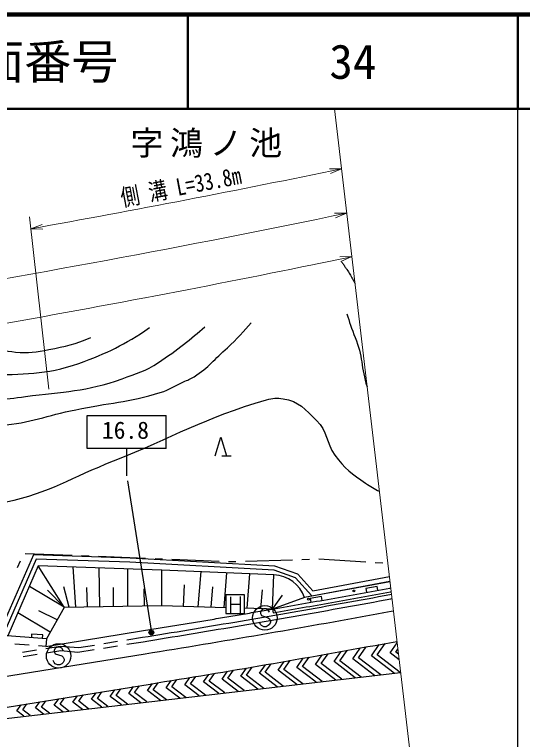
# Model space of a CAD drawing. Units: millimetres, scale not verified. Extents: x 40000 to 680000, y 20000 to 380000.
# Drawn here: x 525589 to 579500, y 303044 to 380000 of the extents above; entities that cross this region are included whole.
import ezdxf
from ezdxf.enums import TextEntityAlignment as Align

# ---------------------------------------------------------------- set-up
doc = ezdxf.new("R2010")
doc.units = ezdxf.units.MM
doc.header["$LTSCALE"] = 1000
doc.header["$PDMODE"] = 32
doc.header["$PDSIZE"] = 500
for name, color, linetype, lineweight in [('M-BGD', 7, 'Continuous', 25), ('M-BGD-HTXT', 7, 'Continuous', 13), ('M-BMK-ROW', 30, 'Continuous', 25), ('M-STR-HTXT', 7, 'Continuous', 13), ('M-STR-STRC', 7, 'Continuous', 25), ('M-TTL', 2, 'Continuous', 140), ('M-TTL-BAND', 7, 'Continuous', 25), ('M-TTL-LINE', 7, 'Continuous', 50)]:
    doc.layers.add(name, color=color, linetype=linetype, lineweight=lineweight)
doc.layers.add('M-BMK-HTXT', color=7, linetype='Continuous')
doc.layers.add('M-TTL-TXT', color=7, linetype='Continuous')
doc.styles.add('ＭＳ ゴシック', font='')
doc.styles.get('ＭＳ ゴシック').set_extended_font_data('MS Gothic')

msp = doc.modelspace()

# ---------------------------------------------------------------- linework, layer by layer
at = {"layer": 'M-BGD'}
for p, q in [((560498, 361751), (560505, 361749)), ((546900, 333142), (547500, 335142)), ((547500, 335142), (548100, 333142)), ((547600, 333142), (548600, 333142)), ((527594, 322647), (524145, 314705)), ((527878, 322197), (524445, 314291)), ((528108, 321493), (524879, 314034)), ((530860, 317082), (528109, 321483)), ((541238, 321032), (528109, 321483)), ((532087, 317101), (531827, 321355)), ((534633, 317142), (534564, 321261)), ((537620, 317189), (537618, 321156)), ((541239, 317244), (541238, 321032)), ((553116, 320514), (541238, 321032)), ((545348, 320862), (545054, 317132)), ((548078, 320743), (547787, 317051)), ((550540, 320635), (550252, 316978)), ((552958, 316889), (553116, 320514)), ((557261, 318836), (565369, 320337)), ((543591, 319456), (543483, 317178)), ((557148, 318307), (565427, 319839)), ((530860, 317082), (527164, 319302)), ((530860, 317082), (529079, 318883)), ((531381, 317090), (530815, 319258)), ((533338, 317121), (533275, 319193)), ((536111, 317165), (536085, 319170)), ((539368, 317217), (539337, 319037)), ((546591, 319264), (546420, 317091)), ((551858, 318941), (551700, 316935)), ((564061, 319277), (562881, 319061)), ((562881, 319061), (562953, 318668)), ((564133, 318884), (564061, 319277)), ((552958, 316889), (554036, 318348)), ((558159, 318210), (556977, 318000)), ((556977, 318000), (557047, 317606)), ((558229, 317816), (558159, 318210)), ((561779, 317764), (562389, 317874)), ((562389, 317874), (562999, 317985)), ((562999, 317985), (563609, 318097)), ((563609, 318097), (564219, 318208)), ((564219, 318208), (564828, 318320)), ((564307, 317747), (564917, 317859)), ((564828, 318320), (565438, 318433)), ((564917, 317859), (565527, 317971)), ((565438, 318433), (565589, 318460)), ((565527, 317971), (565644, 317993)), ((557507, 316998), (558117, 317106)), ((558117, 317106), (558728, 317215)), ((558728, 317215), (559338, 317324)), ((559338, 317324), (559948, 317433)), ((559948, 317433), (560559, 317543)), ((560035, 316971), (560645, 317081)), ((560559, 317543), (561169, 317653)), ((560645, 317081), (561256, 317191)), ((561169, 317653), (561779, 317764)), ((561256, 317191), (561866, 317302)), ((561866, 317302), (562476, 317412)), ((562476, 317412), (563087, 317524)), ((563087, 317524), (563697, 317635)), ((563697, 317635), (564307, 317747)), ((529383, 314450), (525938, 316484)), ((530105, 315732), (528180, 316705)), ((552958, 316889), (550012, 316976)), ((552958, 316889), (553026, 316495)), ((553232, 316247), (553843, 316353)), ((553843, 316353), (554454, 316460)), ((554454, 316460), (555065, 316567)), ((555065, 316567), (555675, 316674)), ((555675, 316674), (556286, 316781)), ((555759, 316211), (556370, 316319)), ((556286, 316781), (556896, 316889)), ((556370, 316319), (556981, 316427)), ((556896, 316889), (557507, 316998)), ((556981, 316427), (557592, 316535)), ((557592, 316535), (558203, 316644)), ((558203, 316644), (558813, 316753)), ((558813, 316753), (559424, 316862)), ((559424, 316862), (560035, 316971)), ((548955, 315512), (549566, 315616)), ((549566, 315616), (550178, 315720)), ((550178, 315720), (550789, 315825)), ((550789, 315825), (551400, 315930)), ((551400, 315930), (552011, 316035)), ((551481, 315467), (552093, 315573)), ((552011, 316035), (552622, 316141)), ((552093, 315573), (552704, 315678)), ((552622, 316141), (553232, 316247)), ((552704, 315678), (553315, 315784)), ((553315, 315784), (553926, 315891)), ((553926, 315891), (554537, 315997)), ((554537, 315997), (555148, 316104)), ((555148, 316104), (555759, 316211)), ((544064, 314691), (544675, 314792)), ((544675, 314792), (545287, 314894)), ((545287, 314894), (545898, 314996)), ((545898, 314996), (546510, 315099)), ((546510, 315099), (547121, 315202)), ((547121, 315202), (547733, 315305)), ((547201, 314738), (547812, 314841)), ((547733, 315305), (548344, 315408)), ((547812, 314841), (548424, 314945)), ((548344, 315408), (548955, 315512)), ((548424, 314945), (549035, 315049)), ((549035, 315049), (549647, 315153)), ((549647, 315153), (550258, 315257)), ((550258, 315257), (550870, 315362)), ((550870, 315362), (551481, 315467)), ((528973, 313720), (523856, 314113)), ((527408, 314241), (527377, 313843)), ((528604, 314150), (527408, 314241)), ((528574, 313751), (528604, 314150)), ((539169, 313890), (539781, 313989)), ((539781, 313989), (540393, 314088)), ((540393, 314088), (541005, 314188)), ((541005, 314188), (541617, 314288)), ((541617, 314288), (542229, 314388)), ((542229, 314388), (542840, 314489)), ((542305, 313924), (542917, 314025)), ((542840, 314489), (543452, 314590)), ((542917, 314025), (543529, 314126)), ((543452, 314590), (544064, 314691)), ((543529, 314126), (544141, 314227)), ((544141, 314227), (544753, 314329)), ((544753, 314329), (545365, 314431)), ((545365, 314431), (545977, 314533)), ((545977, 314533), (546589, 314635)), ((546589, 314635), (547201, 314738)), ((528973, 313720), (528912, 312923)), ((535054, 313226), (536535, 313465)), ((537509, 313146), (539244, 313426)), ((537522, 313624), (539169, 313890)), ((539244, 313426), (539856, 313525)), ((539856, 313525), (540468, 313624)), ((540468, 313624), (541081, 313724)), ((541081, 313724), (541693, 313824)), ((541693, 313824), (542305, 313924)), ((527135, 313059), (525639, 313174)), ((526451, 312313), (527932, 312552)), ((528912, 312923), (528132, 312982)), ((528919, 312711), (530426, 312954)), ((528994, 312247), (530501, 312490)), ((530426, 312954), (532420, 312800)), ((530501, 312490), (532318, 312308)), ((532318, 312308), (534053, 312588)), ((532420, 312800), (534067, 313066)), ((535041, 312747), (536521, 312986)), ((526526, 311849), (528007, 312088)), ((520945, 304850), (566565, 310159))]:
    msp.add_line(p, q, dxfattribs=at)
for points in [[(560292, 353755), (560346, 353680), (560400, 353604), (560453, 353528), (560505, 353453), (560558, 353377), (560610, 353301), (560662, 353226), (560714, 353150), (560765, 353075), (560817, 353000), (560868, 352925), (560949, 352805), (561028, 352683), (561106, 352561), (561183, 352438), (561257, 352314), (561331, 352189), (561402, 352063), (561473, 351936), (561542, 351809), (561610, 351681), (561677, 351552), (561710, 351487)], [(557261, 318836), (555663, 320586), (553231, 321449), (537863, 322298), (527594, 322647)], [(557148, 318307), (555412, 320208), (553144, 321013), (537844, 321858), (527878, 322197)], [(565435, 319779), (556377, 318102), (552958, 316889)], [(552958, 316889), (553348, 316957), (553738, 317025), (554128, 317093), (554517, 317161), (554907, 317229), (555297, 317298), (555687, 317366), (556077, 317435), (556467, 317504), (556857, 317573), (557246, 317642), (557636, 317711), (558026, 317780), (558416, 317850), (558805, 317919), (559195, 317989), (559584, 318059), (559974, 318129), (560364, 318199), (560753, 318269), (561143, 318340), (561532, 318410), (561922, 318481), (562311, 318551), (562701, 318622), (563090, 318693), (563480, 318764), (563869, 318836), (564258, 318907), (564648, 318978), (565037, 319050), (565426, 319122), (565510, 319137)], [(553026, 316495), (553416, 316563), (553806, 316631), (554197, 316699), (554587, 316767), (554977, 316836), (555367, 316904), (555757, 316973), (556147, 317041), (556537, 317110), (556927, 317179), (557317, 317248), (557707, 317317), (558097, 317387), (558487, 317456), (558877, 317526), (559267, 317596), (559656, 317665), (560046, 317735), (560436, 317806), (560826, 317876), (561216, 317946), (561605, 318017), (561995, 318087), (562385, 318158), (562774, 318229), (563164, 318300), (563554, 318371), (563943, 318442), (564333, 318514), (564722, 318585), (565112, 318657), (565501, 318729), (565557, 318739)], [(548012, 317035), (541240, 317235), (530860, 317072), (528973, 313720)], [(435912, 295424), (539451, 312143), (540220, 312267), (540990, 312392), (541759, 312518), (542529, 312644), (543298, 312770), (544067, 312897), (544836, 313025), (545605, 313153), (546374, 313281), (547142, 313410), (547911, 313540), (548680, 313670), (549448, 313800), (550217, 313931), (550985, 314063), (551753, 314195), (552522, 314327), (553290, 314460), (554058, 314594), (554826, 314728), (555593, 314862), (556361, 314997), (557129, 315133), (557896, 315269), (558664, 315405), (559431, 315542), (560199, 315680), (560966, 315818), (561733, 315956), (562500, 316096), (563267, 316235), (564034, 316375), (564801, 316516), (565567, 316657), (565796, 316699)], [(528912, 312923), (539060, 314561), (539281, 314597), (539502, 314633), (539723, 314668), (539944, 314704), (540164, 314740), (540385, 314776), (540606, 314812), (540827, 314848), (541047, 314884), (541268, 314920), (541489, 314956), (541710, 314992), (541930, 315028), (542151, 315065), (542372, 315101), (542592, 315137), (542813, 315173), (543034, 315210), (543255, 315246), (543475, 315283), (543696, 315319), (543917, 315356), (544137, 315392), (544358, 315429), (544578, 315466), (544799, 315502), (545020, 315539), (545240, 315576), (545461, 315613), (545682, 315650), (545902, 315686), (546123, 315723), (546343, 315760), (546564, 315797), (546784, 315834), (547005, 315872), (547226, 315909), (547446, 315946), (547667, 315983), (547887, 316020), (548108, 316058), (548328, 316095), (548549, 316133), (548769, 316170), (548990, 316208), (549210, 316245), (549431, 316283), (549651, 316320), (549872, 316358), (550092, 316396), (550313, 316433), (550533, 316471), (550754, 316509), (550974, 316547), (551194, 316585), (551415, 316623), (551635, 316661), (551856, 316699), (552076, 316737), (552296, 316775), (552517, 316813), (552737, 316851), (552958, 316889)], [(520829, 305844), (539969, 308934), (540741, 309059), (541512, 309184), (542284, 309310), (543055, 309437), (543826, 309563), (544597, 309691), (545369, 309819), (546140, 309947), (546911, 310076), (547681, 310205), (548452, 310335), (549223, 310466), (549993, 310596), (550764, 310728), (551534, 310860), (552305, 310992), (553075, 311125), (553845, 311258), (554615, 311392), (555385, 311526), (556155, 311661), (556925, 311797), (557695, 311933), (558464, 312069), (559234, 312206), (560004, 312343), (560773, 312481), (561542, 312620), (562311, 312758), (563081, 312898), (563850, 313038), (564618, 313178), (565387, 313319), (566156, 313460), (566176, 313464)], [(566519, 310154), (564080, 312021), (564926, 313234)], [(566407, 311497), (565445, 312233), (565445, 312234), (566195, 313308)], [(562384, 309672), (560120, 311406), (560884, 312501)], [(563810, 309838), (561486, 311618), (561486, 311619), (562276, 312752)], [(564452, 309913), (562100, 311714), (562903, 312866)], [(565878, 310079), (563466, 311926), (563465, 311926), (564298, 313119)], [(566334, 312119), (566059, 312329), (566274, 312636)], [(557608, 309117), (555546, 310695), (555546, 310696), (556228, 311674)], [(558249, 309191), (556160, 310791), (556853, 311784)], [(559675, 309357), (557526, 311003), (557526, 311003), (558242, 312029)], [(560317, 309432), (558140, 311098), (558867, 312141)], [(561743, 309598), (559506, 311310), (559506, 311311), (560257, 312389)], [(553473, 308635), (551586, 310080), (551586, 310080), (552211, 310976)], [(554114, 308710), (552200, 310175), (552833, 311083)], [(555540, 308876), (553566, 310387), (553566, 310388), (554218, 311323)], [(556182, 308951), (554180, 310483), (554842, 311432)], [(549338, 308154), (547626, 309464), (547626, 309465), (548204, 310293)], [(549979, 308229), (548240, 309560), (548825, 310398)], [(551405, 308395), (549606, 309772), (549606, 309773), (550206, 310633)], [(552047, 308470), (550220, 309868), (550828, 310739)], [(543777, 307507), (542301, 308637), (542833, 309400)], [(545203, 307673), (543667, 308849), (543667, 308850), (544208, 309627)], [(545844, 307748), (544281, 308945), (544828, 309729)], [(547270, 307914), (545647, 309157), (545646, 309157), (546205, 309958)], [(547912, 307988), (546261, 309253), (546825, 310062)], [(539000, 306951), (537727, 307926), (537727, 307927), (538234, 308654)], [(539642, 307026), (538341, 308022), (538852, 308754)], [(541068, 307192), (539707, 308234), (539707, 308235), (540224, 308975)], [(541709, 307267), (540321, 308330), (540841, 309075)], [(543135, 307433), (541687, 308541), (541687, 308542), (542215, 309299)], [(534865, 306470), (533767, 307311), (533767, 307312), (534255, 308012)], [(535507, 306545), (534381, 307407), (534873, 308111)], [(536933, 306711), (535747, 307618), (535747, 307619), (536245, 308333)], [(537574, 306785), (536361, 307714), (536862, 308433)], [(529304, 305823), (528442, 306484), (528905, 307148)], [(530730, 305989), (529807, 306696), (529807, 306696), (530277, 307369)], [(531372, 306064), (530421, 306791), (530894, 307469)], [(532798, 306230), (531787, 307003), (531787, 307004), (532266, 307690)], [(533439, 306304), (532401, 307099), (532883, 307790)], [(526595, 305508), (525848, 306080), (525847, 306081), (526298, 306727)], [(527237, 305583), (526462, 306176), (526915, 306826)], [(528663, 305748), (527827, 306388), (527827, 306389), (528287, 307048)]]:
    msp.add_lwpolyline(points, dxfattribs=at)
for centre in [(561616, 318810), (556792, 317941)]:
    msp.add_circle(centre, 100, dxfattribs=at)
msp.add_arc((552958, 316889), 3628, 19.5251, 87.49675, dxfattribs=at)
for points, knots in [([(560852, 348212), (561123, 347444), (561365, 346612), (561742, 345718), (562563, 343778), (562353, 342463), (563002, 340489)], [0, 0, 0, 0, 1, 1, 1, 2, 2, 2, 2]), ([(478993, 305855), (479203, 306971), (479347, 307645), (479216, 308791), (479097, 309836), (478956, 310448), (478455, 311372), (477765, 312641), (477114, 313192), (476114, 314234), (475165, 315222), (474349, 315488), (473470, 316539), (472967, 317139), (472850, 317599), (472567, 318329), (471869, 320131), (471694, 321298), (471852, 323223), (471898, 323786), (472396, 323934), (472853, 324267), (475661, 326311), (478534, 324355), (481564, 326053), (483150, 326942), (484079, 327506), (485249, 328899), (486670, 330590), (486863, 332011), (488408, 333590), (489199, 334398), (489664, 334925), (490716, 335337), (491272, 335555), (491656, 335551), (492241, 335432), (493994, 335072), (494421, 333685), (495748, 332484), (496542, 331764), (496869, 331234), (497686, 330540), (498319, 330001), (498638, 329532), (499449, 329344), (500261, 329156), (500779, 329369), (501560, 329659), (502609, 330050), (503399, 330206), (504013, 331141), (504534, 331935), (504491, 332544), (504838, 333428), (505782, 335833), (506128, 337303), (507544, 339463), (508117, 340337), (508639, 340767), (509601, 341173), (510854, 341703), (511474, 340147), (512763, 339713), (513060, 339613), (513325, 339788), (513552, 339572), (513624, 339504), (513518, 339390), (513589, 339321), (515379, 337575), (516899, 336941), (519373, 336578), (521219, 336306), (522287, 336212), (524144, 336378), (527308, 336661), (528992, 337409), (532102, 338054), (535600, 338779), (537651, 338823), (541064, 339876), (542073, 340188), (542562, 340560), (543518, 341008), (543967, 341219), (544249, 341284), (544664, 341556), (546193, 342557), (546828, 343413), (548187, 344634), (549185, 345532), (549971, 346423), (550696, 347280)], [0, 0, 0, 0, 1, 1, 1, 2, 2, 2, 3, 3, 3, 4, 4, 4, 5, 5, 5, 6, 6, 6, 7, 7, 7, 8, 8, 8, 9, 9, 9, 10, 10, 10, 11, 11, 11, 12, 12, 12, 13, 13, 13, 14, 14, 14, 15, 15, 15, 16, 16, 16, 17, 17, 17, 18, 18, 18, 19, 19, 19, 20, 20, 20, 21, 21, 21, 22, 22, 22, 23, 23, 23, 24, 24, 24, 25, 25, 25, 26, 26, 26, 27, 27, 27, 28, 28, 28, 29, 29, 29, 30, 30, 30, 31, 31, 31, 31]), ([(512172, 343674), (512519, 343465), (512853, 343241), (513308, 342997), (516120, 341490), (517363, 339565), (520530, 339182), (522953, 338889), (524353, 339131), (526771, 339453), (530800, 339991), (533182, 339956), (537006, 341334), (538555, 341892), (539485, 342139), (540857, 343050), (542861, 344381), (544357, 345606), (545792, 346830)], [0, 0, 0, 0, 1, 1, 1, 2, 2, 2, 3, 3, 3, 4, 4, 4, 5, 5, 5, 6, 6, 6, 6]), ([(515356, 343976), (516571, 342958), (517851, 342223), (519750, 341888), (520899, 341685), (521564, 341614), (522728, 341682), (526536, 341907), (528818, 341682), (532409, 342969), (535506, 344079), (537197, 344929), (539930, 346760)], [0, 0, 0, 0, 1, 1, 1, 2, 2, 2, 3, 3, 3, 4, 4, 4, 4]), ([(522982, 344701), (523807, 344437), (524613, 344284), (525698, 344167), (527080, 344018), (527883, 344161), (529248, 344430), (531015, 344777), (532022, 345001), (533674, 345717)], [0, 0, 0, 0, 1, 1, 1, 2, 2, 2, 3, 3, 3, 3]), ([(502846, 314617), (503422, 315869), (504261, 316663), (504968, 318125), (506311, 320901), (506911, 322526), (508113, 325365), (508970, 327388), (508726, 328982), (510244, 330570), (510613, 330957), (510893, 331244), (511428, 331257), (511903, 331268), (512162, 331110), (512595, 330915), (513062, 330705), (513262, 330475), (513709, 330224), (514249, 329921), (514584, 329813), (515145, 329551), (516701, 328825), (517481, 328171), (519133, 327699), (521231, 327100), (522556, 327803), (524691, 328255), (529359, 329243), (531659, 330875), (536102, 332614), (542456, 335102), (545760, 337243), (552330, 339088), (552999, 339276), (553417, 339321), (554105, 339219), (555737, 338976), (556466, 338070), (557646, 336917), (558811, 335778), (558628, 334540), (559595, 333229), (560619, 331840), (561416, 331201), (562851, 330244), (563359, 329905), (563838, 329630), (564304, 329401)], [0, 0, 0, 0, 1, 1, 1, 2, 2, 2, 3, 3, 3, 4, 4, 4, 5, 5, 5, 6, 6, 6, 7, 7, 7, 8, 8, 8, 9, 9, 9, 10, 10, 10, 11, 11, 11, 12, 12, 12, 13, 13, 13, 14, 14, 14, 15, 15, 15, 16, 16, 16, 16])]:
    msp.add_open_spline(points, degree=3, knots=knots, dxfattribs=at)
at = {"layer": 'M-BGD-HTXT'}
msp.add_line((575762, 231853), (559536, 370000), dxfattribs=at)
at = {"layer": 'M-BMK-ROW'}
for p, q in [((526712, 322799), (531708, 322601)), ((532707, 322562), (533506, 322530)), ((534505, 322490), (539502, 322292)), ((525899, 321290), (526222, 322022)), ((540501, 322252), (541300, 322221)), ((542299, 322181), (547295, 321983)), ((548295, 321943), (548497, 321935)), ((548497, 321935), (549094, 321953)), ((550094, 321983), (555092, 322131)), ((556091, 322160), (556891, 322184)), ((557890, 322211), (562881, 321901)), ((563879, 321839), (564677, 321789))]:
    msp.add_line(p, q, dxfattribs=at)
at = {"layer": 'M-STR-HTXT'}
for p, q in [((560285, 363621), (559010, 363612)), ((560285, 363621), (559112, 363122)), ((560839, 358909), (559564, 358900)), ((560839, 358909), (559665, 358410)), ((529219, 340240), (527191, 358514)), ((527331, 357258), (528526, 357702)), ((527331, 357258), (528605, 357208)), ((561380, 354296), (560106, 354286)), ((561380, 354296), (560208, 353796))]:
    msp.add_line(p, q, dxfattribs=at)
for centre, radius, start, end in [((308596, 1578653), 1240827, 280.15321, 281.70306), ((309098, 1573931), 1240827, 276.90348, 281.70549), ((308182, 1569017), 1240828, 281.57703, 281.77424), ((308182, 1569017), 1240828, 280.74198, 281.57703), ((308182, 1569017), 1240828, 279.83601, 280.74089)]:
    msp.add_arc(centre, radius, start, end, dxfattribs=at)
at = {"layer": 'M-STR-STRC'}
for p, q in [((533283, 337449), (541683, 337449)), ((533283, 333949), (533283, 337449)), ((541683, 333949), (541683, 337449)), ((541683, 333949), (533283, 333949)), ((537483, 333949), (537483, 331018)), ((537567, 330491), (540112, 314388)), ((550012, 318415), (548012, 318415)), ((548012, 318415), (548012, 316415)), ((548552, 316500), (548552, 318199)), ((549543, 318210), (549543, 316505)), ((550012, 316415), (550012, 318415)), ((548552, 317415), (549543, 317415)), ((548012, 316415), (550012, 316415)), ((551810, 316783), (551691, 316547)), ((551691, 316547), (551691, 316429)), ((551691, 316429), (551810, 316192)), ((552046, 316902), (551810, 316783)), ((552282, 316902), (552046, 316902)), ((552519, 316783), (552282, 316902)), ((552637, 316547), (552519, 316783)), ((551810, 316192), (552519, 315956)), ((552519, 315956), (552637, 315838)), ((552637, 315838), (552755, 315602)), ((552755, 315602), (552755, 315483)), ((551691, 315247), (551573, 315483)), ((551810, 315129), (551691, 315247)), ((552046, 315011), (551810, 315129)), ((552282, 315011), (552046, 315011)), ((552519, 315129), (552282, 315011)), ((552637, 315247), (552519, 315129)), ((552755, 315483), (552637, 315247)), ((529916, 312743), (529798, 312506)), ((529798, 312506), (529798, 312388)), ((530153, 312861), (529916, 312743)), ((530389, 312861), (530153, 312861)), ((530626, 312743), (530389, 312861)), ((530744, 312506), (530626, 312743)), ((529798, 312388), (529916, 312152)), ((529916, 312152), (530626, 311916)), ((530626, 311916), (530744, 311797)), ((530744, 311797), (530862, 311561)), ((529798, 311206), (529680, 311443)), ((529916, 311088), (529798, 311206)), ((530153, 310970), (529916, 311088)), ((530389, 310970), (530153, 310970)), ((530626, 311088), (530389, 310970)), ((530744, 311206), (530626, 311088)), ((530862, 311443), (530744, 311206)), ((530862, 311561), (530862, 311443))]:
    msp.add_line(p, q, dxfattribs=at)
for centre, radius in [((552164, 315956), 1300), ((540112, 314388), 150), ((540112, 314388), 120), ((540112, 314388), 90), ((540112, 314388), 60), ((540112, 314388), 30), ((530271, 311916), 1300)]:
    msp.add_circle(centre, radius, dxfattribs=at)
msp.add_point((540112, 314388), dxfattribs=at)
at = {"layer": 'M-TTL'}
msp.add_line((680000, 380000), (40000, 380000), dxfattribs=at)
at = {"layer": 'M-TTL-BAND'}
msp.add_line((579000, 20000), (579000, 370000), dxfattribs=at)
at = {"layer": 'M-TTL-LINE'}
for p, q in [((543997, 380000), (543997, 370000)), ((579000, 380000), (579000, 370000)), ((40000, 370000), (680000, 370000))]:
    msp.add_line(p, q, dxfattribs=at)

# ---------------------------------------------------------------- texts
at = {"layer": 'M-BMK-HTXT', "insert": (546296, 364795), "char_height": 2566, "attachment_point": 8, "style": 'ＭＳ ゴシック'}
msp.add_mtext('\\T1.2;字鴻ノ池', dxfattribs=at)
at = {"layer": 'M-STR-HTXT', "style": 'ＭＳ ゴシック', "width": 0.8}
msp.add_text('側 溝 L=33.8m', height=1833, rotation=10.832, dxfattribs=at).set_placement((543520, 360298), align=Align.BOTTOM_CENTER)
at = {"layer": 'M-STR-STRC', "style": 'ＭＳ ゴシック'}
msp.add_text('16.8', height=1833, dxfattribs=at).set_placement((534870, 334413), align=Align.BOTTOM_LEFT)
at = {"layer": 'M-TTL-TXT', "style": 'ＭＳ ゴシック'}
for s, p in [('図面番号', (526622, 375000)), ('34', (561497, 375000))]:
    msp.add_text(s, height=3666, dxfattribs=at).set_placement(p, align=Align.MIDDLE_CENTER)

doc.saveas('drawing.dxf')
